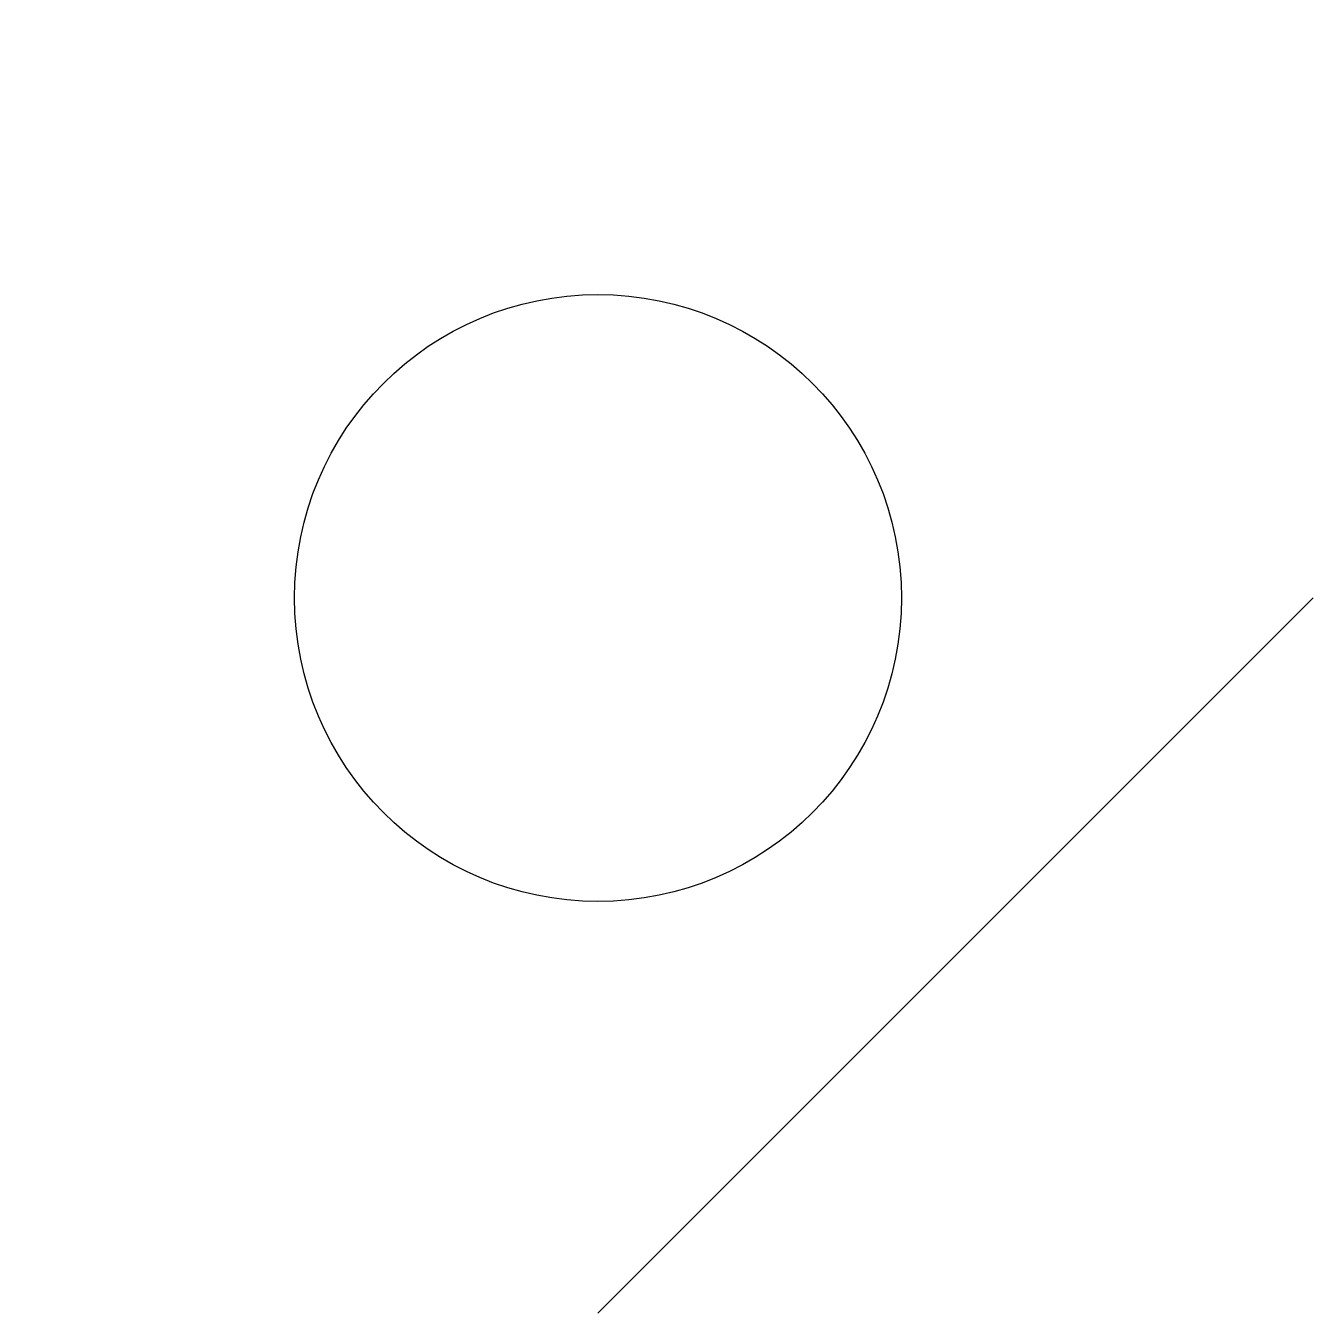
# Model space of a CAD drawing. Header units: inches. Extents: x 88.7 to 114.1, y 100 to 125.5.
import ezdxf

# ---------------------------------------------------------------- set-up
doc = ezdxf.new("R2010")
doc.units = ezdxf.units.IN
doc.layers.get('0').update_dxf_attribs({"linetype": 'CONTINUOUS'})
doc.layers.add('SYMBOLS', color=5, linetype='CONTINUOUS')

# ---------------------------------------------------------------- blocks, each defined once
blk = doc.blocks.new('SYMBOL1')
blk.add_line((0, 0), (10, 0))
blk.add_circle((5, 5), 3)

msp = doc.modelspace()

# ---------------------------------------------------------------- block references
at = {"layer": 'SYMBOLS', "xscale": 2, "yscale": 2, "rotation": 45}
msp.add_blockref('SYMBOL1', (100, 100), dxfattribs=at)

doc.saveas('drawing.dxf')
